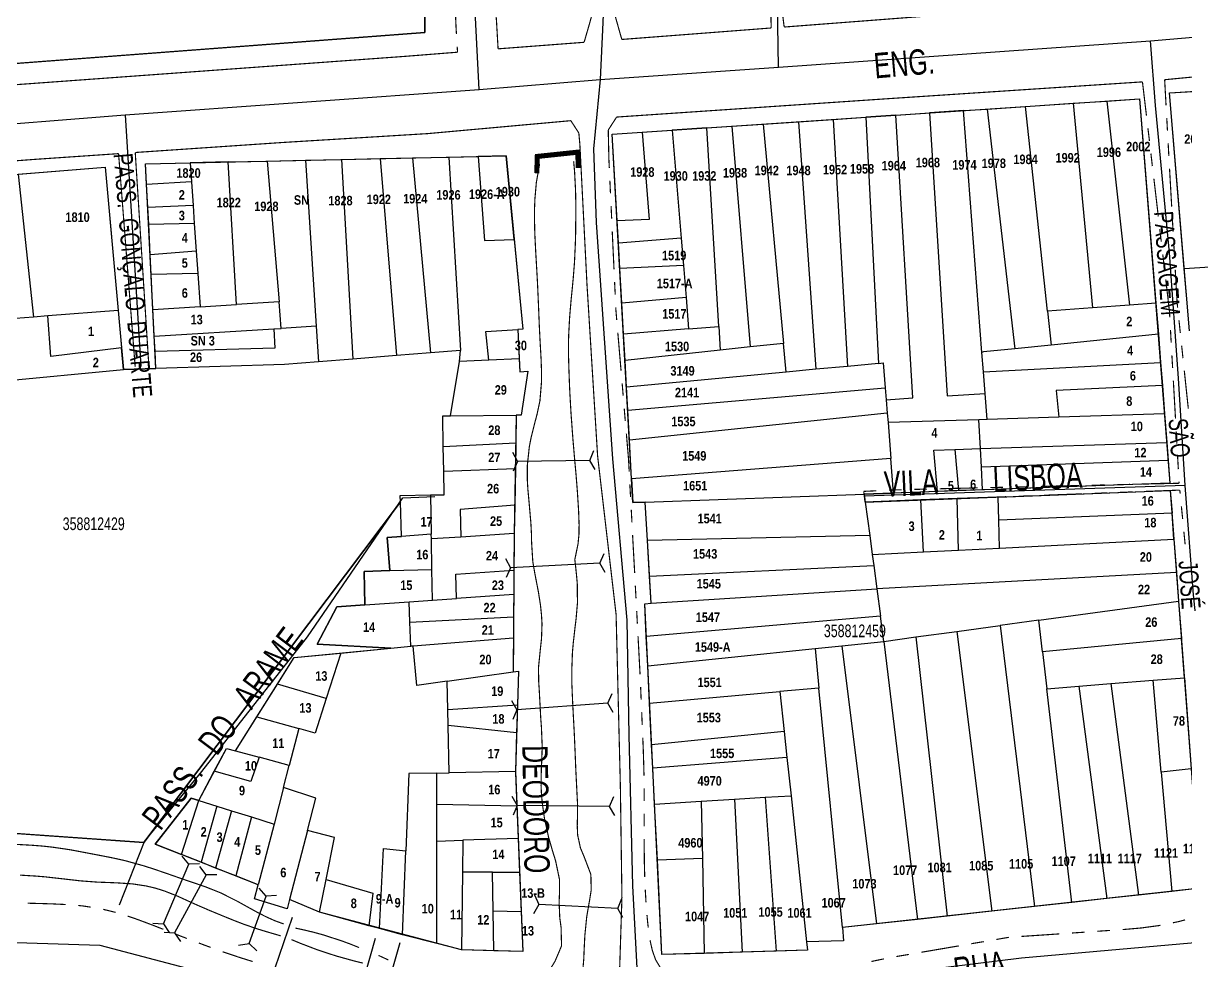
# Model space of a CAD drawing. Extents: x 201676 to 203188, y 4837754 to 4839005.
# Drawn here: x 201893.8 to 202077.2, y 4838103.7 to 4838251.5 of the extents above; entities that cross this region are included whole.
import ezdxf
from ezdxf.enums import TextEntityAlignment as Align

# ---------------------------------------------------------------- set-up
doc = ezdxf.new("R2010")
doc.units = 0
doc.header["$LTSCALE"] = 1.5
doc.header["$MEASUREMENT"] = 0
doc.linetypes.add('PHANTOMX2', pattern=[5, 2.5, -0.5, 0.5, -0.5, 0.5, -0.5])
doc.linetypes.add('TRACO_25', pattern=[8, 3, -1, 1, -1, 1, -1])
for name, color, linetype in [('CD-MALHA-LOTES', 40, 'CONTINUOUS'), ('CD_TXT_QUADRA', 7, 'CONTINUOUS'), ('HD-CURSO-PERENE', 170, 'CONTINUOUS'), ('RU-QUADRAS', 210, 'CONTINUOUS'), ('SV-EIXO-RUA-N-PAV', 6, 'CONTINUOUS'), ('SV-EIXO-RUA-PAV', 20, 'CONTINUOUS'), ('SV-ESTIVAS', 7, 'CONTINUOUS'), ('SV-PONTE-BUEIRO', 7, 'CONTINUOUS'), ('SV-RUA-NAO-PAV-S-GUIA-C-GUIA', 7, 'PHANTOMX2'), ('SV-RUA-PAVIM-S-GUIA-C-GUIA', 7, 'CONTINUOUS'), ('SV-TXT-RUA-N-PAV-S-GUIA-C-GUIA', 7, 'CONTINUOUS'), ('SV-TXT-RUA-PAV-S-GUIA-C-GUIA', 7, 'CONTINUOUS'), ('Th_NmrPort', 7, 'CONTINUOUS')]:
    doc.layers.add(name, color=color, linetype=linetype)
doc.styles.add('3588-12-2D_TXT$0$ARIAL', font='ARIAL.TTF')
doc.styles.add('ARIAL', font='ARIAL.TTF')
doc.styles.get("Standard").update_dxf_attribs({"font": 'swisscbo.ttf'})

# ---------------------------------------------------------------- blocks, each defined once
blk = doc.blocks.new('COD045', base_point=(201519.89, 4838593.29))
at = {"layer": 'SV-ESTIVAS'}
blk.add_lwpolyline([(201520.638538, 4838591.792924), (201519.89, 4838593.29), (201520.638538, 4838594.792924)], dxfattribs=at)

msp = doc.modelspace()

# ---------------------------------------------------------------- linework, layer by layer
at = {"layer": 'CD-MALHA-LOTES', "linetype": 'Continuous'}
for p, q in [((201957.17, 4838250.07), (201956.69, 4838380.85)), ((201850.37, 4838241.99), (201957.17, 4838250.07)), ((202064.77, 4838239.26), (202069.96, 4838239.61)), ((202069.96, 4838239.61), (202072.53, 4838207.38)), ((202074.67, 4838240.56), (202078.82, 4838240.8)), ((202077, 4838212.81), (202074.67, 4838240.56)), ((202042.16, 4838237.74), (202036.83, 4838237.39)), ((202042.16, 4838237.74), (202045.89, 4838237.99)), ((202045.06, 4838199.58), (202042.16, 4838237.74)), ((202045.89, 4838237.99), (202051.95, 4838238.4)), ((202045.89, 4838237.99), (202050.25, 4838200.19)), ((202051.95, 4838238.4), (202059.46, 4838238.9)), ((202055.42, 4838206.09), (202051.95, 4838238.4)), ((202059.46, 4838238.9), (202064.77, 4838239.26)), ((202059.46, 4838238.9), (202062.54, 4838206.62)), ((202064.77, 4838239.26), (202068.38, 4838207.06)), ((202010.57, 4838235.63), (202016.13, 4838236)), ((202016.13, 4838236), (202021.62, 4838236.37)), ((202016.13, 4838236), (202018.88, 4838196.94)), ((202021.62, 4838236.37), (202026.77, 4838236.71)), ((202021.62, 4838236.37), (202023.86, 4838197.41)), ((202031.51, 4838237.03), (202026.77, 4838236.71)), ((202026.77, 4838236.71), (202028.74, 4838197.87)), ((202031.51, 4838237.03), (202036.83, 4838237.39)), ((202034.19, 4838192.46), (202031.51, 4838237.03)), ((202036.83, 4838237.39), (202039.58, 4838192.77)), ((201986.76, 4838234.03), (201991.48, 4838234.35)), ((201987.5, 4838221.25), (201986.76, 4838234.03)), ((201991.48, 4838234.35), (201996.23, 4838234.67)), ((201991.48, 4838234.35), (201992.57, 4838220.59)), ((202001.67, 4838235.03), (201996.23, 4838234.67)), ((201996.23, 4838234.67), (201997.63, 4838217.61)), ((202001.67, 4838235.03), (202005.64, 4838235.3)), ((202003.55, 4838203.68), (202001.67, 4838235.03)), ((202005.64, 4838235.3), (202010.57, 4838235.63)), ((202005.64, 4838235.3), (202008.52, 4838200.47)), ((202010.57, 4838235.63), (202013.79, 4838201.03)), ((201955.22, 4838230.28), (201960.97, 4838230.41)), ((201960.97, 4838230.41), (201965.6, 4838230.51)), ((201960.97, 4838230.41), (201962.82, 4838199.9)), ((201970.01, 4838230.61), (201965.6, 4838230.51)), ((201965.6, 4838230.51), (201966.59, 4838217.24)), ((201971.28, 4838217.4), (201970.01, 4838230.61)), ((201893.03, 4838227.72), (201906.73, 4838228.82)), ((201906.73, 4838228.82), (201908.8, 4838206.21)), ((201913.13, 4838229.36), (201920.13, 4838229.51)), ((201913.29, 4838226.1), (201913.13, 4838229.36)), ((201926.13, 4838229.65), (201920.13, 4838229.51)), ((201920.13, 4838229.51), (201920.35, 4838226.49)), ((201926.13, 4838229.65), (201932.3, 4838229.78)), ((201927.48, 4838207.14), (201926.13, 4838229.65)), ((201932.3, 4838229.78), (201938.35, 4838229.91)), ((201932.3, 4838229.78), (201934.18, 4838207.56)), ((201938.35, 4838229.91), (201944.04, 4838230.04)), ((201938.35, 4838229.91), (201940.03, 4838203.73)), ((201944.04, 4838230.04), (201950.13, 4838230.17)), ((201944.04, 4838230.04), (201945.84, 4838198.56)), ((201950.13, 4838230.17), (201955.22, 4838230.28)), ((201950.13, 4838230.17), (201952.73, 4838199.1)), ((201955.22, 4838230.28), (201958.07, 4838199.52)), ((201893.03, 4838227.72), (201895.46, 4838205.19)), ((201920.35, 4838226.49), (201913.29, 4838226.1)), ((201913.48, 4838222.44), (201913.29, 4838226.1)), ((201920.35, 4838226.49), (201920.61, 4838222.77)), ((201920.61, 4838222.77), (201913.48, 4838222.44)), ((201913.61, 4838219.78), (201913.48, 4838222.44)), ((201920.61, 4838222.77), (201920.81, 4838219.96)), ((201987.55, 4838220.34), (201987.5, 4838221.25)), ((201920.81, 4838219.96), (201913.61, 4838219.78)), ((201913.85, 4838214.99), (201913.61, 4838219.78)), ((201920.81, 4838219.96), (201921.12, 4838215.59)), ((201992.57, 4838220.59), (201987.55, 4838220.34)), ((201987.74, 4838216.85), (201987.55, 4838220.34)), ((201997.63, 4838217.61), (201987.74, 4838216.85)), ((201997.63, 4838217.61), (201997.98, 4838213.34)), ((201966.59, 4838217.24), (201971.28, 4838217.4)), ((201971.28, 4838217.4), (201972.63, 4838203.25)), ((201987.97, 4838212.85), (201987.74, 4838216.85)), ((201921.12, 4838215.59), (201913.85, 4838214.99)), ((201914.01, 4838211.89), (201913.85, 4838214.99)), ((201921.12, 4838215.59), (201921.36, 4838212.06)), ((201921.36, 4838212.06), (201914.01, 4838211.89)), ((201921.36, 4838212.06), (201921.74, 4838206.79)), ((201997.98, 4838213.34), (201987.97, 4838212.85)), ((201988.27, 4838207.38), (201987.97, 4838212.85)), ((201997.98, 4838213.34), (201998.39, 4838208.29)), ((202081.1, 4838213.05), (202077, 4838212.81)), ((202077.35, 4838208.65), (202077, 4838212.81)), ((201914.29, 4838206.32), (201914.01, 4838211.89)), ((201998.39, 4838208.29), (201988.27, 4838207.38)), ((201998.39, 4838208.29), (201998.8, 4838203.31)), ((201921.74, 4838206.79), (201914.29, 4838206.32)), ((201921.74, 4838206.79), (201927.48, 4838207.14)), ((201934.18, 4838207.56), (201927.48, 4838207.14)), ((201934.53, 4838203.39), (201934.18, 4838207.56)), ((201988.54, 4838202.51), (201988.27, 4838207.38)), ((202062.54, 4838206.62), (202055.42, 4838206.09)), ((202068.38, 4838207.06), (202062.54, 4838206.62)), ((202072.53, 4838207.38), (202068.38, 4838207.06)), ((202072.53, 4838207.38), (202072.92, 4838202.48)), ((201895.46, 4838205.19), (201886.54, 4838204.5)), ((201897.7, 4838205.36), (201895.46, 4838205.19)), ((201908.8, 4838206.21), (201897.7, 4838205.36)), ((201898.15, 4838198.94), (201897.7, 4838205.36)), ((201908.8, 4838206.21), (201909.34, 4838200.34)), ((201914.5, 4838202.16), (201914.29, 4838206.32)), ((202055.42, 4838206.09), (202055.99, 4838200.77)), ((201914.5, 4838202.16), (201933.37, 4838203.32)), ((201933.37, 4838203.32), (201934.53, 4838203.39)), ((201933.37, 4838203.32), (201933.54, 4838200.3)), ((201940.03, 4838203.73), (201934.53, 4838203.39)), ((201940.03, 4838203.73), (201940.39, 4838198.13)), ((201966.83, 4838202.91), (201971.85, 4838203.2)), ((201967.27, 4838198.38), (201966.83, 4838202.91)), ((201972.63, 4838203.25), (201971.85, 4838203.2)), ((201971.85, 4838203.2), (201972.07, 4838198.59)), ((201998.8, 4838203.31), (201988.54, 4838202.51)), ((201998.8, 4838203.31), (202003.55, 4838203.68)), ((202003.55, 4838203.68), (202003.77, 4838199.95)), ((201914.62, 4838199.76), (201914.5, 4838202.16)), ((201988.77, 4838198.34), (201988.54, 4838202.51)), ((202013.79, 4838201.03), (202008.52, 4838200.47)), ((202014.21, 4838196.5), (202013.79, 4838201.03)), ((202072.92, 4838202.48), (202055.99, 4838200.77)), ((202072.92, 4838202.48), (202073.28, 4838198.02)), ((201909.34, 4838200.34), (201898.15, 4838198.94)), ((201909.65, 4838196.89), (201909.34, 4838200.34)), ((201933.54, 4838200.3), (201914.62, 4838199.76)), ((201914.75, 4838197.07), (201914.62, 4838199.76)), ((201958.07, 4838199.52), (201952.73, 4838199.1)), ((201962.82, 4838199.9), (201958.07, 4838199.52)), ((201962.64, 4838198.18), (201962.82, 4838199.9)), ((202003.77, 4838199.95), (201988.77, 4838198.34)), ((202008.52, 4838200.47), (202003.77, 4838199.95)), ((202045.33, 4838199.69), (202045.06, 4838199.58)), ((202045.31, 4838196.56), (202045.06, 4838199.58)), ((202050.25, 4838200.19), (202045.33, 4838199.69)), ((202055.99, 4838200.77), (202050.25, 4838200.19)), ((201935.04, 4838197.72), (201914.75, 4838197.07)), ((201940.39, 4838198.13), (201935.04, 4838197.72)), ((201945.84, 4838198.56), (201940.39, 4838198.13)), ((201952.73, 4838199.1), (201945.84, 4838198.56)), ((201961.24, 4838189.59), (201962.64, 4838198.18)), ((201967.27, 4838198.38), (201962.64, 4838198.18)), ((201972.07, 4838198.59), (201967.27, 4838198.38)), ((201972.07, 4838198.59), (201972.17, 4838196.55)), ((201989.01, 4838194.14), (201988.77, 4838198.34)), ((202023.86, 4838197.41), (202018.88, 4838196.94)), ((202028.74, 4838197.87), (202023.86, 4838197.41)), ((202028.74, 4838197.87), (202029.51, 4838197.94)), ((202029.51, 4838197.94), (202029.83, 4838194)), ((202045.31, 4838196.56), (202073.28, 4838198.02)), ((202073.28, 4838198.02), (202073.56, 4838194.38)), ((201889.74, 4838195.03), (201909.65, 4838196.89)), ((201914.75, 4838197.07), (201909.65, 4838196.89)), ((201972.17, 4838196.55), (201973.42, 4838196.66)), ((201973.42, 4838196.66), (201972.4, 4838189.69)), ((202014.21, 4838196.5), (201989.01, 4838194.14)), ((202018.88, 4838196.94), (202014.21, 4838196.5)), ((202045.59, 4838193.1), (202045.31, 4838196.56)), ((201989.21, 4838190.5), (201989.01, 4838194.14)), ((201989.21, 4838190.5), (202029.83, 4838194)), ((202029.83, 4838194), (202029.98, 4838192.15)), ((202073.56, 4838194.38), (202056.78, 4838193.58)), ((202073.56, 4838194.38), (202073.89, 4838189.93)), ((202029.98, 4838192.15), (202034.19, 4838192.46)), ((202029.98, 4838192.15), (202030.14, 4838190.05)), ((202039.58, 4838192.77), (202045.59, 4838193.1)), ((202045.92, 4838189.04), (202045.59, 4838193.1)), ((202056.78, 4838193.58), (202057.2, 4838189.39)), ((201989.47, 4838185.75), (201989.21, 4838190.5)), ((202030.14, 4838190.05), (201989.47, 4838185.75)), ((202030.14, 4838190.05), (202030.27, 4838188.54)), ((201960.01, 4838189.58), (201961.24, 4838189.59)), ((201960.1, 4838184.75), (201960.01, 4838189.58)), ((201961.24, 4838189.59), (201971.6, 4838189.69)), ((201971.6, 4838189.69), (201971.54, 4838185.36)), ((201972.4, 4838189.69), (201971.6, 4838189.69)), ((202044.57, 4838188.99), (202030.27, 4838188.54)), ((202030.27, 4838188.54), (202030.72, 4838182.86)), ((202045.92, 4838189.04), (202044.57, 4838188.99)), ((202044.83, 4838184.44), (202044.57, 4838188.99)), ((202057.2, 4838189.39), (202045.92, 4838189.04)), ((202073.89, 4838189.93), (202057.2, 4838189.39)), ((202073.89, 4838189.93), (202074.23, 4838185.42)), ((201960.1, 4838184.75), (201971.54, 4838185.36)), ((201960.16, 4838180.88), (201960.1, 4838184.75)), ((201971.54, 4838185.36), (201971.49, 4838181.28)), ((201989.81, 4838179.68), (201989.47, 4838185.75)), ((202044.83, 4838184.44), (202074.23, 4838185.42)), ((202074.23, 4838185.42), (202074.45, 4838182.57)), ((202030.72, 4838182.86), (201989.81, 4838179.68)), ((202031.15, 4838177.43), (202030.72, 4838182.86)), ((202037.51, 4838184.2), (202040.82, 4838184.31)), ((202038.07, 4838177.68), (202037.51, 4838184.2)), ((202040.82, 4838184.31), (202044.83, 4838184.44)), ((202040.82, 4838184.31), (202041.36, 4838177.8)), ((202044.99, 4838181.5), (202044.83, 4838184.44)), ((201960.16, 4838180.88), (201971.49, 4838181.28)), ((201960.23, 4838177.15), (201960.16, 4838180.88)), ((201971.49, 4838181.28), (201971.36, 4838175.49)), ((202074.45, 4838182.57), (202044.99, 4838181.5)), ((202045.19, 4838177.93), (202044.99, 4838181.5)), ((202074.45, 4838182.57), (202074.72, 4838178.99)), ((201989.81, 4838179.68), (201990.02, 4838175.94)), ((202074.72, 4838178.99), (202045.19, 4838177.93)), ((201953.3, 4838177.04), (201958.08, 4838177.12)), ((201958.08, 4838177.12), (201960.23, 4838177.15)), ((201958.08, 4838177.12), (201958.2, 4838170.94)), ((201991.92, 4838176.01), (202026.51, 4838177.26)), ((202026.51, 4838177.26), (202031.15, 4838177.43)), ((202026.51, 4838177.26), (202026.68, 4838176.01)), ((202038.07, 4838177.68), (202031.15, 4838177.43)), ((202041.36, 4838177.8), (202038.07, 4838177.68)), ((202045.19, 4838177.93), (202041.36, 4838177.8)), ((202047.63, 4838176.8), (202074.8, 4838177.83)), ((202074.8, 4838177.83), (202075.07, 4838174.26)), ((201912.82, 4838122.3), (201953.33, 4838176.03)), ((201953.33, 4838176.03), (201953.3, 4838177.04)), ((201953.5, 4838170.58), (201953.33, 4838176.03)), ((201971.36, 4838175.49), (201962.73, 4838174.83)), ((201971.36, 4838175.49), (201971.26, 4838171.02)), ((201990.02, 4838175.94), (201991.92, 4838176.01)), ((201992.29, 4838169.96), (201991.92, 4838176.01)), ((202035.46, 4838176.34), (202026.68, 4838176.01)), ((202026.68, 4838176.01), (202027.38, 4838170.73)), ((202041.15, 4838176.56), (202035.46, 4838176.34)), ((202035.87, 4838168.14), (202035.46, 4838176.34)), ((202047.63, 4838176.8), (202041.15, 4838176.56)), ((202041.37, 4838168.41), (202041.15, 4838176.56)), ((202047.72, 4838173.17), (202047.63, 4838176.8)), ((201962.73, 4838174.83), (201962.84, 4838170.48)), ((202075.07, 4838174.26), (202047.72, 4838173.17)), ((202075.38, 4838170.13), (202075.07, 4838174.26)), ((202047.84, 4838168.74), (202047.72, 4838173.17)), ((201953.5, 4838170.58), (201951.25, 4838170.4)), ((201951.25, 4838170.4), (201951.66, 4838165.19)), ((201958.2, 4838170.94), (201953.5, 4838170.58)), ((201958.22, 4838170.19), (201958.2, 4838170.94)), ((201962.84, 4838170.48), (201958.22, 4838170.19)), ((201958.31, 4838165.39), (201958.22, 4838170.19)), ((201971.26, 4838171.02), (201962.84, 4838170.48)), ((201971.26, 4838171.02), (201971.23, 4838165.26)), ((202027.38, 4838170.73), (201992.29, 4838169.96)), ((201992.63, 4838164.31), (201992.29, 4838169.96)), ((202027.38, 4838170.73), (202027.78, 4838167.73)), ((202047.84, 4838168.74), (202075.38, 4838170.13)), ((202075.38, 4838170.13), (202075.77, 4838164.88)), ((202027.78, 4838167.73), (202035.87, 4838168.14)), ((202035.87, 4838168.14), (202041.37, 4838168.41)), ((202041.37, 4838168.41), (202047.84, 4838168.74)), ((202027.78, 4838167.73), (202028.01, 4838165.99)), ((201951.66, 4838165.19), (201947.61, 4838165.07)), ((201947.61, 4838165.07), (201947.72, 4838159.8)), ((201951.66, 4838165.19), (201958.31, 4838165.39)), ((201958.41, 4838160.53), (201958.31, 4838165.39)), ((201962.05, 4838164.61), (201971.23, 4838165.26)), ((201962.17, 4838160.79), (201962.05, 4838164.61)), ((201971.23, 4838165.26), (201971.2, 4838161.4)), ((201992.63, 4838164.31), (202028.01, 4838165.99)), ((201992.89, 4838160.04), (201992.63, 4838164.31)), ((202028.01, 4838165.99), (202028.5, 4838162.32)), ((202075.77, 4838164.88), (202028.5, 4838162.32)), ((202075.77, 4838164.88), (202076.11, 4838160.35)), ((201958.41, 4838160.53), (201962.17, 4838160.79)), ((201971.2, 4838161.4), (201962.17, 4838160.79)), ((201971.2, 4838161.4), (201971.18, 4838157.9)), ((201992.89, 4838160.04), (202028.5, 4838162.32)), ((202028.5, 4838162.32), (202029.08, 4838158)), ((201943.29, 4838159.5), (201940.22, 4838153.6)), ((201947.72, 4838159.8), (201943.29, 4838159.5)), ((201947.72, 4838159.8), (201954.69, 4838160.28)), ((201954.69, 4838160.28), (201958.41, 4838160.53)), ((201954.82, 4838157.04), (201954.69, 4838160.28)), ((201991.87, 4838159.97), (201992.89, 4838160.04)), ((201992.12, 4838154.79), (201991.87, 4838159.97)), ((202054.08, 4838157.36), (202076.11, 4838160.35)), ((202076.11, 4838160.35), (202076.55, 4838154.48)), ((201954.82, 4838157.04), (201971.18, 4838157.9)), ((201954.99, 4838153.25), (201954.82, 4838157.04)), ((201971.18, 4838157.9), (201971.16, 4838154.52)), ((202029.08, 4838158), (201992.12, 4838154.79)), ((202029.46, 4838155.11), (202029.08, 4838158)), ((202054.08, 4838157.36), (202047.98, 4838156.53)), ((202054.66, 4838152.36), (202054.08, 4838157.36)), ((202029.59, 4838154.03), (202029.46, 4838155.11)), ((202034.65, 4838154.72), (202041.12, 4838155.59)), ((202041.12, 4838155.59), (202047.98, 4838156.53)), ((202041.12, 4838155.59), (202046.66, 4838111.48)), ((202047.98, 4838156.53), (202053.35, 4838112.21)), ((201940.22, 4838153.6), (201951.84, 4838152.94)), ((201955.36, 4838153.28), (201954.99, 4838153.25)), ((201971.16, 4838154.52), (201955.36, 4838153.28)), ((201955.91, 4838147.08), (201955.36, 4838153.28)), ((201971.16, 4838154.52), (201971.13, 4838149.23)), ((201992.35, 4838150.17), (201992.12, 4838154.79)), ((202018.75, 4838152.9), (202022.95, 4838153.34)), ((202022.95, 4838153.34), (202029.59, 4838154.03)), ((202022.95, 4838153.34), (202028.43, 4838109.47)), ((202029.59, 4838154.03), (202034.65, 4838154.72)), ((202029.59, 4838154.03), (202034.92, 4838110.18)), ((202034.65, 4838154.72), (202039.6, 4838110.7)), ((202076.55, 4838154.48), (202054.66, 4838152.36)), ((202077.02, 4838148.3), (202076.55, 4838154.48)), ((201933.91, 4838147.27), (201936.56, 4838151.48)), ((201936.56, 4838151.48), (201943.91, 4838152.18)), ((201943.91, 4838152.18), (201941.62, 4838145.02)), ((201943.91, 4838152.18), (201951.84, 4838152.94)), ((201951.84, 4838152.94), (201954.99, 4838153.25)), ((201992.35, 4838150.17), (202018.75, 4838152.9)), ((202018.75, 4838152.9), (202019.36, 4838146.66)), ((202054.66, 4838152.36), (202055.34, 4838146.56)), ((201992.64, 4838144.27), (201992.35, 4838150.17)), ((201960.7, 4838147.76), (201955.91, 4838147.08)), ((201960.7, 4838147.76), (201971.13, 4838149.23)), ((201960.8, 4838143.23), (201960.7, 4838147.76)), ((201971.13, 4838149.23), (201971.95, 4838149.35)), ((201971.95, 4838149.35), (201971.79, 4838143.96)), ((202065.42, 4838147.37), (202072.09, 4838147.9)), ((202072.09, 4838147.9), (202077.02, 4838148.3)), ((202073.37, 4838133.41), (202072.09, 4838147.9)), ((202077.02, 4838148.3), (202078.1, 4838133.9)), ((201930.66, 4838142.11), (201933.91, 4838147.27)), ((201941.62, 4838145.02), (201933.91, 4838147.27)), ((201992.64, 4838144.27), (202013.21, 4838146.11)), ((202019.36, 4838146.66), (202013.21, 4838146.11)), ((202013.21, 4838146.11), (202013.88, 4838139.81)), ((202023.06, 4838108.88), (202019.36, 4838146.66)), ((202055.34, 4838146.56), (202060.39, 4838146.96)), ((202059.24, 4838112.86), (202055.34, 4838146.56)), ((202060.39, 4838146.96), (202065.42, 4838147.37)), ((202060.39, 4838146.96), (202064.76, 4838113.47)), ((202065.42, 4838147.37), (202069.8, 4838114.02)), ((201941.62, 4838145.02), (201939.88, 4838139.56)), ((201992.96, 4838137.73), (201992.64, 4838144.27)), ((201971.79, 4838143.96), (201960.8, 4838143.23)), ((201960.85, 4838140.74), (201960.8, 4838143.23)), ((201971.79, 4838143.96), (201971.67, 4838139.59)), ((201927.29, 4838136.76), (201930.66, 4838142.11)), ((201930.66, 4838142.11), (201937.3, 4838140.27)), ((201971.67, 4838139.59), (201960.85, 4838140.74)), ((201961.02, 4838133.3), (201960.85, 4838140.74)), ((201937.3, 4838140.27), (201935.78, 4838134.45)), ((201939.88, 4838139.56), (201937.3, 4838140.27)), ((201971.67, 4838139.59), (201971.49, 4838133.51)), ((202013.88, 4838139.81), (201992.96, 4838137.73)), ((202013.88, 4838139.81), (202014.31, 4838135.72)), ((201923.93, 4838133.54), (201925.87, 4838137.15)), ((201925.87, 4838137.15), (201927.29, 4838136.76)), ((201927.29, 4838136.76), (201931.02, 4838135.75)), ((201993.15, 4838134.02), (201992.96, 4838137.73)), ((201931.02, 4838135.75), (201929.74, 4838131.92)), ((201935.78, 4838134.45), (201931.02, 4838135.75)), ((202014.31, 4838135.72), (201993.15, 4838134.02)), ((202014.31, 4838135.72), (202014.96, 4838129.68)), ((201921.5, 4838128.93), (201923.93, 4838133.54)), ((201929.74, 4838131.92), (201923.93, 4838133.54)), ((201934.88, 4838130.96), (201935.78, 4838134.45)), ((201954.66, 4838133.17), (201954.18, 4838120.98)), ((201959.1, 4838133.26), (201954.66, 4838133.17)), ((201959.1, 4838133.26), (201961.02, 4838133.3)), ((201959.1, 4838128.28), (201959.1, 4838133.26)), ((201971.49, 4838133.51), (201961.02, 4838133.3)), ((201971.49, 4838133.51), (201971.49, 4838133.31)), ((201971.49, 4838133.31), (201971.7, 4838128.06)), ((201993.43, 4838128.37), (201993.15, 4838134.02)), ((202078.1, 4838133.9), (202073.37, 4838133.41)), ((202073.37, 4838133.41), (202075.03, 4838114.6)), ((201934.88, 4838130.96), (201933.39, 4838125.21)), ((201939.99, 4838129.31), (201934.88, 4838130.96)), ((202006.06, 4838129.14), (202010.89, 4838129.43)), ((202010.89, 4838129.43), (202014.96, 4838129.68)), ((202010.89, 4838129.43), (202012.62, 4838105.16)), ((202014.96, 4838129.68), (202017.41, 4838106.64)), ((201920.3, 4838129.31), (201914.61, 4838122.05)), ((201918.8, 4838120.4), (201921.5, 4838128.93)), ((201921.5, 4838128.93), (201920.3, 4838129.31)), ((201921.5, 4838128.93), (201924.37, 4838128.04)), ((201924.37, 4838128.04), (201921.87, 4838119.19)), ((201924.37, 4838128.04), (201926.7, 4838127.31)), ((201938.66, 4838124.19), (201939.99, 4838129.31)), ((201971.7, 4838128.06), (201959.1, 4838128.28)), ((201959.1, 4838122.5), (201959.1, 4838128.28)), ((201971.7, 4838128.06), (201971.91, 4838122.96)), ((201993.43, 4838128.37), (202000.8, 4838128.82)), ((201993.87, 4838119.5), (201993.43, 4838128.37)), ((202000.8, 4838128.82), (202006.06, 4838129.14)), ((202000.8, 4838128.82), (202000.98, 4838119.79)), ((202006.06, 4838129.14), (202007.27, 4838105)), ((201926.7, 4838127.31), (201924.17, 4838118.28)), ((201926.7, 4838127.31), (201929.83, 4838126.33)), ((201929.83, 4838126.33), (201927.35, 4838117.03)), ((201929.83, 4838126.33), (201933.39, 4838125.21)), ((201866.33, 4838125.59), (201912.82, 4838122.3)), ((201933.39, 4838125.21), (201930.89, 4838115.63)), ((201938.66, 4838124.19), (201935.83, 4838113.32)), ((201942.95, 4838123.07), (201938.66, 4838124.19)), ((201941.61, 4838116.46), (201942.95, 4838123.07)), ((201959.1, 4838122.5), (201963.19, 4838122.65)), ((201959.1, 4838106.35), (201959.1, 4838122.5)), ((201963.19, 4838122.65), (201963.12, 4838117.62)), ((201971.91, 4838122.96), (201963.19, 4838122.65)), ((201971.91, 4838122.96), (201972.12, 4838117.62)), ((201914.61, 4838122.05), (201918.8, 4838120.4)), ((201921.87, 4838119.19), (201918.8, 4838120.4)), ((201950.03, 4838108.73), (201950.68, 4838121.37)), ((201950.68, 4838121.37), (201954.18, 4838120.98)), ((201953.65, 4838107.74), (201954.18, 4838120.98)), ((201924.17, 4838118.28), (201921.87, 4838119.19)), ((202000.98, 4838119.79), (201993.87, 4838119.5)), ((201994.6, 4838104.63), (201993.87, 4838119.5)), ((202000.98, 4838119.79), (202001.26, 4838104.82)), ((201927.35, 4838117.03), (201924.17, 4838118.28)), ((201930.89, 4838115.63), (201927.35, 4838117.03)), ((201963.12, 4838117.62), (201962.96, 4838105.36)), ((201967.86, 4838117.62), (201963.12, 4838117.62)), ((201967.86, 4838117.62), (201972.12, 4838117.62)), ((201967.97, 4838111.49), (201967.86, 4838117.62)), ((201972.12, 4838117.62), (201972.38, 4838111.37)), ((201930.32, 4838113.42), (201930.89, 4838115.63)), ((201940.56, 4838111.31), (201941.61, 4838116.46)), ((201941.61, 4838116.46), (201948.97, 4838114.33)), ((202079.51, 4838115.09), (202075.03, 4838114.6)), ((201935.44, 4838111.83), (201930.32, 4838113.42)), ((201935.83, 4838113.32), (201935.44, 4838111.83)), ((201940.56, 4838111.31), (201935.83, 4838113.32)), ((201948.97, 4838114.33), (201948.34, 4838109.18)), ((202064.76, 4838113.47), (202059.24, 4838112.86)), ((202069.8, 4838114.02), (202064.76, 4838113.47)), ((202075.03, 4838114.6), (202069.8, 4838114.02)), ((201948.34, 4838109.18), (201940.56, 4838111.31)), ((201972.38, 4838111.37), (201967.97, 4838111.49)), ((201968.08, 4838105.24), (201967.97, 4838111.49)), ((201972.38, 4838111.37), (201972.63, 4838105.13)), ((202046.66, 4838111.48), (202039.6, 4838110.7)), ((202053.35, 4838112.21), (202046.66, 4838111.48)), ((202059.24, 4838112.86), (202053.35, 4838112.21)), ((202028.43, 4838109.47), (202023.06, 4838108.88)), ((202034.92, 4838110.18), (202028.43, 4838109.47)), ((202039.6, 4838110.7), (202034.92, 4838110.18)), ((201950.03, 4838108.73), (201948.34, 4838109.18)), ((201953.65, 4838107.74), (201950.03, 4838108.73)), ((201959.1, 4838106.35), (201953.65, 4838107.74)), ((202023.06, 4838108.88), (202023.26, 4838106.79)), ((201962.96, 4838105.36), (201959.1, 4838106.35)), ((202023.26, 4838106.79), (202017.41, 4838106.64)), ((202017.41, 4838106.64), (202017.55, 4838105.3)), ((201968.08, 4838105.24), (201962.96, 4838105.36)), ((201972.63, 4838105.13), (201968.08, 4838105.24)), ((202001.26, 4838104.82), (201994.6, 4838104.63)), ((202007.27, 4838105), (202001.26, 4838104.82)), ((202012.62, 4838105.16), (202007.27, 4838105)), ((202017.55, 4838105.3), (202012.62, 4838105.16))]:
    msp.add_line(p, q, dxfattribs=at)
at = {"layer": 'HD-CURSO-PERENE', "const_width": 0.18}
for points in [[(201976.93, 4838102.27), (201977.73, 4838103.59), (201978.75, 4838105.99), (201978.68, 4838108.91), (201978.47, 4838110.45), (201978.37, 4838112.87), (201978.43, 4838114.37), (201978.42, 4838116.51), (201977.81, 4838119.43), (201977.36, 4838120.87), (201976.7, 4838123.16), (201976.06, 4838126.09), (201975.74, 4838128.3), (201975.59, 4838129.79), (201975.52, 4838131.29), (201975.56, 4838133.81), (201975.63, 4838135.31), (201975.7, 4838137.44), (201975.58, 4838140.44), (201975.47, 4838141.93), (201975.36, 4838143.99), (201975.24, 4838146.24), (201975.14, 4838147.74), (201975.12, 4838149.95), (201975.42, 4838152.93), (201975.59, 4838154.43), (201975.67, 4838156.8), (201975.58, 4838158.3), (201975.42, 4838159.79), (201975.1, 4838161.83), (201974.53, 4838164.78), (201974.22, 4838166.56), (201974.03, 4838169.55), (201974, 4838171.05), (201973.91, 4838172.72), (201973.65, 4838175.71), (201973.44, 4838178.01), (201973.35, 4838179.51), (201973.35, 4838181.77), (201973.67, 4838184.75), (201973.96, 4838186.23), (201974.47, 4838188.28), (201974.86, 4838189.73), (201975.34, 4838191.96), (201975.59, 4838194.95), (201975.6, 4838196.45), (201975.52, 4838198.64), (201975.35, 4838201.63), (201975.24, 4838203.89), (201975.18, 4838205.39), (201975.12, 4838206.89), (201975.01, 4838209.4), (201974.94, 4838210.9), (201974.77, 4838213.89), (201974.68, 4838215.4), (201974.53, 4838218.39), (201974.48, 4838220.81), (201974.49, 4838222.31), (201974.55, 4838223.81), (201974.77, 4838226.37), (201975.29, 4838229.33)], [(201982.01, 4838100.99), (201982.26, 4838103.98), (201982.32, 4838105.48), (201982.43, 4838107.66), (201982.73, 4838110.64), (201983.19, 4838113.28), (201983.43, 4838114.8), (201983.38, 4838117.26), (201982.32, 4838120.05), (201981.73, 4838121.45), (201981.29, 4838123.49), (201981.23, 4838125), (201981.27, 4838126.52), (201981.26, 4838128.65), (201981.11, 4838131.64), (201981, 4838133.85), (201980.94, 4838135.35), (201980.88, 4838136.85), (201980.76, 4838139.55), (201980.6, 4838142.54), (201980.52, 4838144.11), (201980.45, 4838145.61), (201980.39, 4838147.11), (201980.36, 4838149.27), (201980.47, 4838152.27), (201980.6, 4838153.76), (201980.87, 4838156.14), (201981.05, 4838157.63), (201981.26, 4838160.05), (201981.24, 4838163.04), (201981.11, 4838164.54), (201980.85, 4838166.95), (201981.36, 4838169.44), (201981.5, 4838170.94), (201981.52, 4838172.45), (201981.44, 4838174.66), (201981.25, 4838177.66), (201981.05, 4838180.2), (201980.78, 4838183.19), (201980.54, 4838186), (201980.43, 4838187.49), (201980.24, 4838190.1), (201980.07, 4838193.09), (201980, 4838194.59), (201979.9, 4838197.35), (201979.86, 4838198.85), (201979.84, 4838200.35), (201979.87, 4838202.22), (201980.03, 4838205.21), (201980.16, 4838206.71), (201980.29, 4838208.2), (201980.46, 4838209.86), (201980.6, 4838211.36), (201980.79, 4838213.76), (201980.93, 4838216.76), (201980.97, 4838218.26), (201981, 4838221.19), (201981.01, 4838222.69), (201980.96, 4838225.26), (201980.8, 4838228.25), (201980.66, 4838229.75)], [(201892.7, 4838122.01), (201895.37, 4838121.86), (201896.86, 4838121.74), (201898.36, 4838121.58), (201901.23, 4838121.16), (201904.18, 4838120.6), (201906.38, 4838120.18), (201907.86, 4838119.89), (201909.82, 4838119.46), (201912.71, 4838118.66), (201914.14, 4838118.21), (201916.17, 4838117.52), (201919, 4838116.53), (201921.21, 4838115.78), (201922.63, 4838115.29), (201924.95, 4838114.37), (201927.63, 4838113.02), (201928.94, 4838112.29), (201930.79, 4838111.27), (201932.13, 4838110.59), (201933.5, 4838109.97), (201934.91, 4838109.46)], [(201934.45, 4838107.58), (201932.12, 4838108.26), (201930.68, 4838108.7), (201928.62, 4838109.41), (201927.22, 4838109.95), (201925.83, 4838110.51), (201923.28, 4838111.56), (201920.88, 4838112.6), (201918.15, 4838113.85), (201916.09, 4838114.66), (201914.66, 4838115.11), (201913.2, 4838115.45), (201911.03, 4838115.78), (201908.6, 4838115.94), (201907.1, 4838116), (201905.6, 4838116.05), (201902.89, 4838116.25), (201899.91, 4838116.59), (201897.25, 4838116.89), (201895.75, 4838117.01), (201893.31, 4838117.16)], [(201936.74, 4838108.81), (201938.21, 4838108.49), (201939.67, 4838108.14), (201941.12, 4838107.74), (201943.97, 4838106.82), (201945.41, 4838106.29), (201946.81, 4838105.73)], [(201947.38, 4838103.29), (201945.92, 4838103.65), (201943.18, 4838104.41), (201940.33, 4838105.34), (201937.53, 4838106.41), (201936.14, 4838106.99)], [(201949.87, 4838104.5), (201951.42, 4838103.78)]]:
    msp.add_lwpolyline(points, dxfattribs=at)
at = {"layer": 'RU-QUADRAS', "color": 6, "linetype": 'Continuous'}
for points in [[(201818.79, 4838376.78), (201820.64, 4838379.99), (201956.05, 4838381.62), (201956.69, 4838380.85), (201957.17, 4838250.07), (201850.37, 4838241.99)], [(201986.76, 4838234.03), (202069.96, 4838239.61), (202074.72, 4838178.99), (202026.51, 4838177.26), (202026.68, 4838176.01), (202074.8, 4838177.83), (202079.51, 4838115.09), (202023.06, 4838108.88), (202023.26, 4838106.79), (202017.41, 4838106.64), (202017.55, 4838105.3), (201994.6, 4838104.63), (201991.87, 4838159.97), (201992.89, 4838160.04), (201992.29, 4838169.96), (201991.92, 4838176.01), (201990.02, 4838175.94)]]:
    msp.add_lwpolyline(points, close=True, dxfattribs=at)
for points in [[(202077.82, 4838203.01), (202074.67, 4838240.56), (202129.75, 4838243.66)], [(201858.61, 4838224.96), (201906.73, 4838228.82), (201909.65, 4838196.89), (201914.75, 4838197.07), (201913.13, 4838229.36), (201970.01, 4838230.61), (201972.63, 4838203.25), (201971.85, 4838203.2), (201972.17, 4838196.55), (201973.42, 4838196.66), (201972.4, 4838189.69), (201971.6, 4838189.69), (201971.26, 4838171.02), (201971.13, 4838149.23), (201971.95, 4838149.35), (201971.49, 4838133.51), (201972.63, 4838105.13), (201962.96, 4838105.36), (201940.56, 4838111.31), (201935.83, 4838113.32), (201935.44, 4838111.83), (201930.32, 4838113.42), (201930.89, 4838115.63), (201914.61, 4838122.05), (201920.3, 4838129.31), (201921.5, 4838128.93), (201925.87, 4838137.15), (201927.29, 4838136.76), (201936.56, 4838151.48), (201951.84, 4838152.94), (201940.22, 4838153.6), (201943.29, 4838159.5), (201947.72, 4838159.8), (201947.61, 4838165.07), (201951.66, 4838165.19), (201951.25, 4838170.4), (201953.5, 4838170.58), (201953.33, 4838176.03), (201912.82, 4838122.3), (201866.33, 4838125.59)]]:
    msp.add_lwpolyline(points, dxfattribs=at)
at = {"layer": 'SV-EIXO-RUA-N-PAV'}
for points in [[(201965.74, 4838241.1), (201964.97, 4838256.54), (201964.05, 4838281.01), (201964.05, 4838309.52), (201963.83, 4838327.36), (201964.49, 4838348.94), (201964.27, 4838364.79), (201963.39, 4838387.36), (201963.36, 4838396.18), (201963.17, 4838406.52), (201963.17, 4838430.63), (201962.29, 4838464.98), (201962.51, 4838484.25), (201962.29, 4838502.96), (201961.7, 4838518.24), (201965.39, 4838524.08)], [(201986.79, 4838283.71), (201985.88, 4838267.09), (201985.28, 4838251.67), (201984.84, 4838242.63), (201983.77, 4838231.73), (201984.22, 4838220.09), (201986.79, 4838182.84), (201989.06, 4838157.38), (201989.36, 4838139.25), (201989.96, 4838115.45), (201990.72, 4838100.49), (201991.38, 4838091.97)], [(202013, 4838244.61), (202012.37, 4838284.35)], [(202082.26, 4838106.86), (202081.75, 4838119.67), (202079.65, 4838149.97), (202078.47, 4838161.38), (202077.17, 4838178.6), (202076.11, 4838195.55), (202074.67, 4838215.29), (202072.44, 4838238.57), (202071.7, 4838248.74)], [(201909.9, 4838237.08), (201912.39, 4838197.37)], [(202077.17, 4838178.6), (202026.51, 4838176.95)], [(201968.05, 4838089.24), (201972.42, 4838086.76), (201980.53, 4838086.7), (201985.74, 4838088.83), (201991.38, 4838091.97), (202006.35, 4838096.16), (202031.72, 4838101.71), (202051.34, 4838104.09), (202082.26, 4838106.86), (202102.68, 4838108.85), (202137.07, 4838112.81), (202152.06, 4838114.37), (202158.08, 4838114.99), (202177.3, 4838117.76), (202184.64, 4838118.76), (202219.82, 4838121.53), (202233.22, 4838121.8), (202236.08, 4838121.46), (202250.96, 4838120.74), (202267.56, 4838121.39), (202290.87, 4838122.3), (202318.4, 4838124.12)], [(201873.43, 4838102.76), (201887.74, 4838106.67), (201905.91, 4838106.12), (201927.06, 4838100.55), (201953.77, 4838093.88), (201968.05, 4838089.24)]]:
    msp.add_lwpolyline(points, dxfattribs=at)
at = {"layer": 'SV-EIXO-RUA-PAV'}
msp.add_lwpolyline([(201779.33, 4838224.71), (201795.56, 4838229.31), (201844.24, 4838232.12), (201854.39, 4838232.64), (201909.9, 4838237.08), (201965.74, 4838241.1), (201984.84, 4838242.63), (202013, 4838244.61), (202071.7, 4838248.74), (202174.32, 4838257.65), (202230.15, 4838261.5), (202318.41, 4838267.69)], dxfattribs=at)
at = {"layer": 'SV-ESTIVAS'}
for points in [[(201983.22, 4838182.58), (201971.82, 4838182.39)], [(201909.02, 4838112.49), (201912.97, 4838122.48), (201922.02, 4838133.53), (201929.83, 4838143.51), (201938.67, 4838154.75), (201953.73, 4838176.65), (201958.78, 4838176.86)], [(201984.8, 4838166.35), (201970.72, 4838165.63)], [(201986.07, 4838144.29), (201971.7, 4838143.25)], [(201986.34, 4838128), (201971.77, 4838128.16)], [(201915.93, 4838109.49), (201919.96, 4838118.88)], [(201922.7, 4838117.21), (201917.71, 4838108.07)], [(201929.46, 4838106.37), (201932.13, 4838113.83)], [(201987.61, 4838111.91), (201975.16, 4838112.53)], [(201933.56, 4838102.52), (201936.29, 4838110.55)], [(201946.84, 4838098.14), (201949.38, 4838107.21)], [(201950.58, 4838096.98), (201953.28, 4838106.55)]]:
    msp.add_lwpolyline(points, dxfattribs=at)
at = {"layer": 'SV-PONTE-BUEIRO', "const_width": 0.8}
msp.add_lwpolyline([(201981.4, 4838228.71), (201981.31, 4838231.19), (201974.93, 4838230.52), (201974.84, 4838227.87)], dxfattribs=at)
at = {"layer": 'SV-RUA-NAO-PAV-S-GUIA-C-GUIA', "linetype": 'TRACO_25', "const_width": 0.18, "flags": 128}
for points in [[(201968.08, 4838394.22), (201967.18, 4838387.25), (201967.04, 4838373.2), (201967.67, 4838350), (201966.75, 4838310.87), (201967.25, 4838280.29), (201968.09, 4838257.42), (201968.5, 4838251.66), (201968.74, 4838247.49)], [(201982.31, 4838248.52), (201983.19, 4838251.55), (201984.07, 4838254.77), (201984.94, 4838264.19), (201985.72, 4838281.44), (201986.99, 4838287.58)], [(201988.26, 4838248.97), (201986.5, 4838255.19), (201986.53, 4838266.43), (201987.6, 4838281.89), (201986.99, 4838287.58)], [(202011.82, 4838250.78), (202011.75, 4838256.69), (202011.7, 4838260.49), (202011.65, 4838264.14), (202011.6, 4838268.38), (202011.17, 4838284.55), (202012.37, 4838284.35), (202013.17, 4838256.51), (202013.88, 4838250.93)], [(201981.48, 4838234.21), (201981.64, 4838232.47), (201982.77, 4838210.25), (201984.44, 4838183.29), (201987.36, 4838158.26), (201988.03, 4838131.3), (201988.28, 4838113.6), (201987.91, 4838102.09), (201985.47, 4838094.99), (201982.14, 4838089.5), (201979.93, 4838087.41)], [(201911.48, 4838197.33), (201908.86, 4838230.96)], [(201911.49, 4838231.14), (201913.64, 4838197.42)]]:
    msp.add_lwpolyline(points, dxfattribs=at)
at = {"layer": 'SV-RUA-NAO-PAV-S-GUIA-C-GUIA', "const_width": 0.18}
for points in [[(201961.89, 4838255.83), (201962.11, 4838250.84)], [(201962.11, 4838250.84), (201962.11, 4838250.81)], [(201962.11, 4838250.81), (201962.17, 4838249.84)], [(201962.29, 4838247.84), (201962.34, 4838246.96)], [(202070.45, 4838241.91), (202070.41, 4838242.28)], [(202071.04, 4838236.94), (202070.45, 4838241.91)], [(202073.91, 4838242.59), (202073.91, 4838242.62)], [(202074.13, 4838238.6), (202073.91, 4838242.59)], [(202074.35, 4838234.6), (202074.24, 4838236.6)], [(201986.12, 4838234.68), (201986.21, 4838230.68)], [(202071.51, 4838232.97), (202071.27, 4838234.95)], [(202074.57, 4838230.61), (202074.46, 4838232.61)], [(201986.21, 4838230.68), (201986.23, 4838229.89)], [(202071.97, 4838228.99), (202071.74, 4838230.98)], [(201986.23, 4838229.89), (201986.29, 4838228.68)], [(202075.02, 4838222.62), (202074.68, 4838228.61)], [(201986.38, 4838226.68), (201986.47, 4838224.69)], [(202072.91, 4838221.05), (202072.21, 4838227.01)], [(201986.57, 4838222.69), (201986.66, 4838220.69)], [(202075.24, 4838218.63), (202075.13, 4838220.63)], [(201986.75, 4838218.69), (201987.03, 4838212.7)], [(202073.38, 4838217.08), (202073.14, 4838219.06)], [(202075.47, 4838214.63), (202075.36, 4838216.63)], [(202073.84, 4838213.1), (202073.61, 4838215.09)], [(202075.87, 4838207.54), (202075.58, 4838212.64)], [(201987.12, 4838210.7), (201987.22, 4838208.7)], [(202074.66, 4838206.18), (202074.08, 4838211.12)], [(201987.31, 4838206.71), (201987.33, 4838206.27)], [(202075.96, 4838206.65), (202075.87, 4838207.54)], [(201987.33, 4838206.27), (201987.46, 4838204.71)], [(202074.66, 4838206.15), (202074.66, 4838206.18)], [(202074.72, 4838205.15), (202074.66, 4838206.15)], [(202076.38, 4838202.67), (202076.17, 4838204.66)], [(201987.63, 4838202.72), (201988.14, 4838196.74)], [(202074.94, 4838201.16), (202074.83, 4838203.16)], [(202075.17, 4838197.17), (202075.05, 4838199.16)], [(202076.8, 4838198.7), (202076.59, 4838200.68)], [(202077.64, 4838190.74), (202077.01, 4838196.71)], [(201988.31, 4838194.75), (201988.48, 4838192.76)], [(202075.62, 4838189.18), (202075.28, 4838195.17)], [(201988.64, 4838190.76), (201988.81, 4838188.77)], [(201988.98, 4838186.78), (201989.32, 4838182.79)], [(202075.84, 4838185.19), (202075.73, 4838187.18)], [(201989.32, 4838182.79), (201989.32, 4838182.79)], [(201989.32, 4838182.79), (201989.43, 4838180.79)], [(202076.07, 4838181.19), (202075.95, 4838183.19)], [(202070.42, 4838178.84), (202075.42, 4838178.95)], [(202075.42, 4838178.95), (202076.19, 4838178.97)], [(202076.19, 4838178.97), (202076.18, 4838179.2)], [(201989.53, 4838178.8), (201989.64, 4838176.8)], [(202026.43, 4838177.69), (202028.43, 4838177.78)], [(202026.54, 4838176.7), (202026.43, 4838177.69)], [(202030.43, 4838177.88), (202031.11, 4838177.91)], [(202031.11, 4838177.91), (202032.43, 4838177.94)], [(202034.43, 4838178), (202036.43, 4838178.05)], [(202038.43, 4838178.1), (202040.42, 4838178.15)], [(202040.42, 4838178.15), (202041.33, 4838178.17)], [(202041.33, 4838178.17), (202044.42, 4838178.24)], [(202046.42, 4838178.29), (202048.42, 4838178.33)], [(202050.42, 4838178.38), (202052.42, 4838178.43)], [(202054.42, 4838178.47), (202060.42, 4838178.61)], [(202060.89, 4838177.3), (202054.9, 4838177.08)], [(202062.42, 4838178.65), (202064.42, 4838178.7)], [(202064.89, 4838177.46), (202062.89, 4838177.38)], [(202066.42, 4838178.75), (202068.42, 4838178.79)], [(202068.89, 4838177.61), (202066.89, 4838177.53)], [(202076.3, 4838177.89), (202070.88, 4838177.68)], [(202076.36, 4838177.31), (202076.3, 4838177.89)], [(202026.62, 4838176), (202026.54, 4838176.7)], [(202026.92, 4838176.01), (202026.62, 4838176)], [(202028.91, 4838176.09), (202026.92, 4838176.01)], [(202032.91, 4838176.24), (202030.91, 4838176.17)], [(202035.46, 4838176.34), (202034.91, 4838176.32)], [(202035.91, 4838176.36), (202035.46, 4838176.34)], [(202036.91, 4838176.4), (202035.91, 4838176.36)], [(202041.15, 4838176.56), (202038.91, 4838176.47)], [(202041.9, 4838176.59), (202041.15, 4838176.56)], [(202044.9, 4838176.7), (202041.9, 4838176.59)], [(202047.63, 4838176.8), (202046.9, 4838176.77)], [(202047.9, 4838176.81), (202047.63, 4838176.8)], [(202048.9, 4838176.85), (202047.9, 4838176.81)], [(202052.9, 4838177), (202050.9, 4838176.92)], [(202076.75, 4838173.33), (202076.55, 4838175.32)], [(201989.75, 4838174.8), (201989.86, 4838172.81)], [(201989.96, 4838170.81), (201990.29, 4838164.82)], [(202077.14, 4838169.35), (202076.94, 4838171.34)], [(201990.39, 4838162.82), (201990.5, 4838160.82)], [(201990.61, 4838158.83), (201990.71, 4838156.83)], [(201990.82, 4838154.83), (201991.14, 4838148.84)], [(201991.23, 4838146.84), (201991.31, 4838144.84)], [(201991.4, 4838142.85), (201991.48, 4838140.85)], [(201991.57, 4838138.85), (201991.65, 4838136.85)], [(201991.65, 4838136.85), (201991.65, 4838136.85)], [(201991.65, 4838136.85), (201991.71, 4838134.85)], [(201991.71, 4838134.85), (201991.74, 4838133.87)], [(201991.74, 4838133.87), (201991.76, 4838132.85)], [(201991.78, 4838130.85), (201991.79, 4838128.85)], [(201991.78, 4838126.85), (201991.78, 4838125.85)], [(201991.78, 4838125.85), (201991.78, 4838124.99)], [(201991.78, 4838124.99), (201991.78, 4838124.85)], [(201991.78, 4838122.85), (201991.79, 4838122.02)], [(201991.79, 4838122.02), (201991.81, 4838119.85)], [(201991.81, 4838119.85), (201991.82, 4838119.03)], [(201991.82, 4838119.03), (201991.85, 4838117.85)], [(201991.85, 4838117.85), (201991.86, 4838117.53)], [(201991.86, 4838117.53), (201991.88, 4838116.85)], [(201991.96, 4838114.86), (201991.98, 4838114.49)], [(201991.98, 4838114.49), (201992.02, 4838113.86)], [(201992.02, 4838113.86), (201992.07, 4838112.96)], [(201992.07, 4838112.96), (201992.08, 4838112.86)], [(201894.5, 4838112.73), (201896.5, 4838112.68)], [(201896.5, 4838112.68), (201897.13, 4838112.66)], [(201897.13, 4838112.66), (201898.5, 4838112.62)], [(201898.5, 4838112.62), (201898.63, 4838112.61)], [(201898.63, 4838112.61), (201899.5, 4838112.57)], [(201899.5, 4838112.57), (201900.14, 4838112.54)], [(201900.14, 4838112.54), (201900.49, 4838112.52)], [(201902.49, 4838112.37), (201903.19, 4838112.3)], [(201903.19, 4838112.3), (201904.47, 4838112.11)], [(201906.44, 4838111.76), (201908.38, 4838111.28)], [(201910.29, 4838110.7), (201911.24, 4838110.38)], [(201911.24, 4838110.38), (201911.52, 4838110.28)], [(201911.52, 4838110.28), (201912.18, 4838110.04)], [(201912.18, 4838110.04), (201912.94, 4838109.76)], [(201912.94, 4838109.76), (201914.05, 4838109.34)], [(201914.05, 4838109.34), (201914.34, 4838109.23)], [(201914.34, 4838109.23), (201915.92, 4838108.61)], [(201992.23, 4838110.86), (201992.32, 4838109.89)], [(201992.32, 4838109.89), (201992.43, 4838108.87)], [(202072.25, 4838109.1), (202073.08, 4838109.21)], [(202073.08, 4838109.21), (202073.24, 4838109.25)], [(202075.2, 4838109.64), (202076.07, 4838109.82)], [(202076.07, 4838109.82), (202077.14, 4838110.1)], [(201917.78, 4838107.89), (201918.11, 4838107.76)], [(201918.11, 4838107.76), (201918.71, 4838107.52)], [(201918.71, 4838107.52), (201919.51, 4838107.22)], [(202047.35, 4838107.01), (202049.32, 4838107.35)], [(202051.32, 4838107.49), (202057.3, 4838107.89)], [(202059.3, 4838108.03), (202061.29, 4838108.16)], [(202063.29, 4838108.3), (202065.28, 4838108.44)], [(202067.28, 4838108.57), (202069.27, 4838108.74)], [(202069.27, 4838108.74), (202070.18, 4838108.82)], [(202070.18, 4838108.82), (202072.25, 4838109.1)], [(201919.51, 4838107.22), (201919.65, 4838107.16)], [(201921.52, 4838106.46), (201922.32, 4838106.15)], [(201922.32, 4838106.15), (201923.39, 4838105.76)], [(201992.72, 4838106.9), (201992.74, 4838106.77)], [(201992.74, 4838106.77), (201992.93, 4838105.92)], [(201992.93, 4838105.92), (201993.08, 4838105.27)], [(202035.52, 4838104.99), (202041.43, 4838106)], [(202043.41, 4838106.34), (202045.38, 4838106.67)], [(201925.27, 4838105.08), (201927.17, 4838104.44)], [(201927.17, 4838104.44), (201927.65, 4838104.27)], [(201927.65, 4838104.27), (201930.02, 4838103.53)], [(201993.08, 4838105.27), (201993.52, 4838104.01)], [(201993.52, 4838104.01), (201993.57, 4838103.85)], [(201993.57, 4838103.85), (201994.51, 4838102.28)], [(202027.65, 4838103.54), (202029.61, 4838103.95)], [(202031.58, 4838104.32), (202033.55, 4838104.65)]]:
    msp.add_lwpolyline(points, dxfattribs=at)
at = {"layer": 'SV-RUA-PAVIM-S-GUIA-C-GUIA', "const_width": 0.18}
for points in [[(202013.88, 4838250.93), (202089.37, 4838256.71)], [(201954, 4838246.3), (201962.34, 4838246.96)], [(201879.12, 4838240.85), (201954, 4838246.3)], [(202070.41, 4838242.28), (202030.15, 4838239.62)], [(202030.15, 4838239.62), (201987.44, 4838236.73)], [(201957.64, 4838234.12), (201980.22, 4838236.16)], [(201980.22, 4838236.16), (201981.48, 4838234.21)], [(201987.44, 4838236.73), (201986.12, 4838234.68)], [(201934.76, 4838232.72), (201957.64, 4838234.12)], [(201911.49, 4838231.14), (201934.76, 4838232.72)]]:
    msp.add_lwpolyline(points, dxfattribs=at)
at = {"layer": 'SV-RUA-PAVIM-S-GUIA-C-GUIA', "linetype": 'Continuous', "const_width": 0.18, "flags": 128}
for points in [[(201988.26, 4838248.97), (202011.82, 4838250.78)], [(202181.19, 4838251.23), (202137.23, 4838247.97), (202096.44, 4838244.78), (202073.91, 4838242.62)], [(201968.74, 4838247.49), (201982.31, 4838248.52)], [(201857.26, 4838227.2), (201895.84, 4838230.07), (201908.86, 4838230.96)]]:
    msp.add_lwpolyline(points, dxfattribs=at)

# ---------------------------------------------------------------- block references
at = {"layer": 'SV-ESTIVAS'}
for p, rotation in [((201971.82, 4838182.39, 3.82), 182), ((201983.22, 4838182.58, 3.33), 4), ((201970.72, 4838165.63, 3.43), 182), ((201984.8, 4838166.35, 3.33), 3), ((201971.7, 4838143.25, 2.88), 184), ((201986.07, 4838144.29, 2.88), 3), ((201971.77, 4838128.16, 3.87), 184), ((201986.34, 4838128, 3.38), 3), ((201919.96, 4838118.88, 3.33), 66), ((201922.7, 4838117.21, 3.58), 64), ((201932.13, 4838113.83, 3.77), 68), ((201975.16, 4838112.53, 3.97), 177), ((201987.61, 4838111.91, 3.13), 3), ((201915.93, 4838109.49, 3.23), 240), ((201917.71, 4838108.07, 3.23), 240), ((201929.46, 4838106.37, 3.18), 252)]:
    msp.add_blockref('COD045', p, dxfattribs=dict(at, rotation=rotation))

# ---------------------------------------------------------------- texts
at = {"layer": 'CD_TXT_QUADRA', "linetype": 'Continuous', "style": 'ARIAL', "width": 0.7}
for s, p in [('358812429', (201900.05, 4838171.58)), ('358812459', (202020.14, 4838154.69))]:
    msp.add_text(s, height=2, dxfattribs=at).set_placement(p)
at = {"layer": 'SV-TXT-RUA-N-PAV-S-GUIA-C-GUIA', "width": 0.7}
for s, height, rotation, style, p in [('PASS.  GONÇALO  DUARTE', 3, 274.6711, '3588-12-2D_TXT$0$ARIAL', (201908.06, 4838230.9)), ('PASSAGEM                    SÃO                    JOSÉ', 3, 274, 'ARIAL', (202072.23, 4838221.79)), ('VILA        LISBOA', 4, 2.6357, '3588-12-2D_TXT$0$ARIAL', (202029.73, 4838176.82)), ('PASS.   DO   ARAME', 4, 53.0506, '3588-12-2D_TXT$0$ARIAL', (201915.47, 4838124.02)), ('DEODORO', 4, 271, 'ARIAL', (201972.56, 4838137.61)), ('RUA', 4, 8, 'ARIAL', (202040.94, 4838100.14))]:
    msp.add_text(s, height=height, rotation=rotation, dxfattribs=dict(at, style=style)).set_placement(p)
at = {"layer": 'SV-TXT-RUA-PAV-S-GUIA-C-GUIA', "style": 'ARIAL', "width": 0.7}
msp.add_text('ENG.', height=4, rotation=5, dxfattribs=at).set_placement((202028.22, 4838242.81))
at = {"layer": 'Th_NmrPort', "color": 1}
for s, p in [('2010', (202077.01, 4838233.26)), ('2002', (202067.84, 4838232.07)), ('1968', (202034.64, 4838229.56)), ('1984', (202050.05, 4838230.06)), ('1992', (202056.69, 4838230.31)), ('1996', (202063.2, 4838231.19)), ('1820', (201917.99, 4838227.9)), ('1928', (201989.59, 4838228.06)), ('1938', (202004.21, 4838227.94)), ('1942', (202009.22, 4838228.31)), ('1948', (202014.23, 4838228.31)), ('1952', (202019.99, 4838228.44)), ('1958', (202024.25, 4838228.56)), ('1964', (202029.26, 4838229.06)), ('1974', (202040.41, 4838229.19)), ('1978', (202045.04, 4838229.44)), ('1930', (201994.85, 4838227.44)), ('1932', (201999.36, 4838227.44)), ('2', (201918.36, 4838224.46)), ('1926', (201959, 4838224.46)), ('1926-A', (201964.14, 4838224.56)), ('1930', (201968.37, 4838224.96)), ('1822', (201924.33, 4838223.25)), ('1928', (201930.27, 4838222.64)), ('SN', (201936.52, 4838223.65)), ('1828', (201941.96, 4838223.55)), ('1922', (201948.01, 4838223.75)), ('1924', (201953.76, 4838223.85)), ('1810', (201900.48, 4838220.94)), ('3', (201918.36, 4838221.2)), ('4', (201918.83, 4838217.67)), ('1519', (201994.61, 4838214.9)), ('5', (201918.83, 4838213.72)), ('1517-A', (201993.78, 4838210.48)), ('6', (201918.83, 4838208.98)), ('13', (201920.23, 4838204.79)), ('1517', (201994.64, 4838205.69)), ('2', (202067.85, 4838204.49)), ('1', (201904.05, 4838202.93)), ('SN 3', (201920.23, 4838201.45)), ('30', (201971.38, 4838200.7)), ('1530', (201995.07, 4838200.55)), ('26', (201920.13, 4838198.84)), ('4', (202067.99, 4838199.92)), ('2', (201904.79, 4838198.01)), ('3149', (201995.93, 4838196.7)), ('6', (202068.42, 4838195.93)), ('29', (201968.21, 4838193.69)), ('2141', (201996.64, 4838193.28)), ('8', (202067.85, 4838191.93)), ('1535', (201996.07, 4838188.71)), ('10', (202068.56, 4838187.94)), ('28', (201967.19, 4838187.33)), ('4', (202037.12, 4838186.93)), ('12', (202069.13, 4838183.8)), ('27', (201967.19, 4838183.05)), ('1549', (201997.78, 4838183.29)), ('14', (202069.99, 4838180.75)), ('1651', (201997.93, 4838178.58)), ('5', (202039.7, 4838178.57)), ('6', (202043.22, 4838178.79)), ('26', (201967, 4838178.12)), ('16', (202070.28, 4838176.19)), ('17', (201956.5, 4838172.89)), ('25', (201967.47, 4838173)), ('1541', (202000.21, 4838173.4)), ('18', (202070.7, 4838172.76)), ('3', (202033.51, 4838172.2)), ('2', (202038.28, 4838170.83)), ('1', (202044.2, 4838170.72)), ('16', (201955.83, 4838167.72)), ('24', (201966.82, 4838167.54)), ('1543', (201999.5, 4838167.83)), ('20', (202069.99, 4838167.34)), ('15', (201953.31, 4838162.89)), ('23', (201967.75, 4838162.89)), ('1545', (202000.07, 4838163.12)), ('22', (202069.7, 4838162.21)), ('22', (201966.44, 4838159.35)), ('14', (201947.44, 4838156.28)), ('1547', (201999.93, 4838157.84)), ('26', (202070.85, 4838157.07)), ('21', (201966.16, 4838155.82)), ('1549-A', (201999.78, 4838153.14)), ('20', (201965.79, 4838151.17)), ('28', (202071.7, 4838151.22)), ('13', (201939.9, 4838148.57)), ('1551', (202000.21, 4838147.57)), ('19', (201967.65, 4838146.17)), ('13', (201937.39, 4838143.54)), ('18', (201967.84, 4838141.8)), ('1553', (202000.07, 4838142.01)), ('78', (202075.21, 4838141.48)), ('11', (201933.1, 4838137.96)), ('17', (201967.1, 4838136.31)), ('1555', (202002.18, 4838136.37)), ('10', (201928.79, 4838134.4)), ('9', (201927.86, 4838130.49)), ('16', (201967.19, 4838130.66)), ('4970', (202000.21, 4838132.02)), ('1', (201918.92, 4838125.1)), ('15', (201967.56, 4838125.45)), ('2', (201921.81, 4838123.98)), ('3', (201924.32, 4838123.15)), ('4', (201927.11, 4838122.4)), ('4960', (201997.17, 4838122.26)), ('1125', (202076.78, 4838121.36)), ('5', (201930.37, 4838121.1)), ('14', (201967.84, 4838120.43)), ('1111', (202061.78, 4838119.79)), ('1117', (202066.5, 4838119.79)), ('1121', (202072.21, 4838120.65)), ('1077', (202031.06, 4838117.94)), ('1081', (202036.49, 4838118.37)), ('1085', (202043.06, 4838118.65)), ('1105', (202049.35, 4838118.94)), ('1107', (202056.07, 4838119.36)), ('6', (201934.38, 4838117.57)), ('7', (201939.78, 4838116.92)), ('13-B', (201972.4, 4838114.33)), ('1073', (202024.63, 4838115.8)), ('8', (201945.49, 4838112.71)), ('9-A', (201949.45, 4838113.42)), ('9', (201952.41, 4838112.8)), ('1067', (202019.77, 4838112.8)), ('10', (201956.69, 4838111.87)), ('11', (201961.16, 4838110.94)), ('1047', (201998.24, 4838110.64)), ('1051', (202004.25, 4838111.21)), ('1055', (202009.82, 4838111.35)), ('1061', (202014.39, 4838111.21)), ('12', (201965.45, 4838110.11)), ('13', (201972.5, 4838108.38))]:
    msp.add_text(s, height=1.5, dxfattribs=at).set_placement(p, align=Align.MIDDLE_LEFT)

doc.saveas('drawing.dxf')
